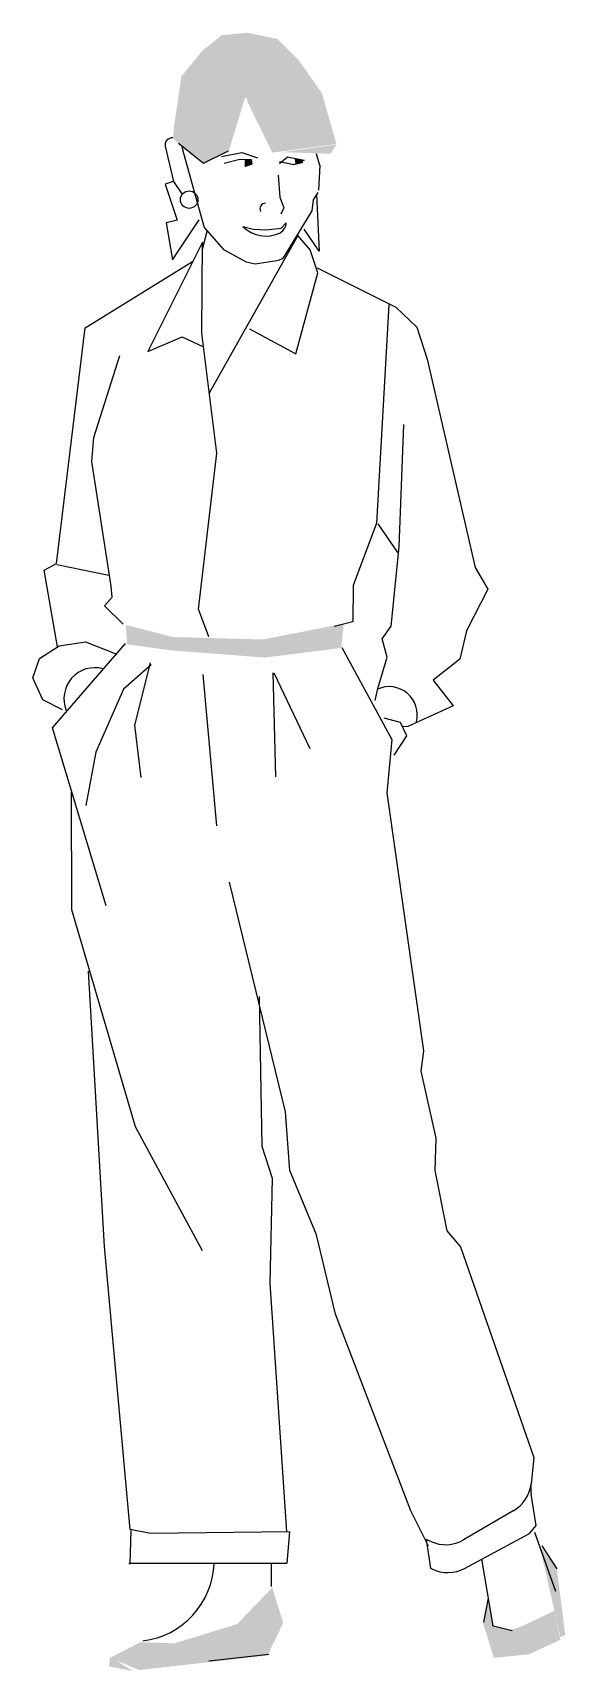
# Model space of a CAD drawing. Header units: millimetres. Extents: x -1583.08 to -1582.51, y 1861.46 to 1863.2.
import ezdxf

# ---------------------------------------------------------------- set-up
doc = ezdxf.new("R2010")
doc.units = ezdxf.units.MM
doc.header["$LTSCALE"] = 10
doc.layers.add('Humanos', color=2, linetype='Continuous')

msp = doc.modelspace()

# ---------------------------------------------------------------- linework, layer by layer
at = {"layer": 'Humanos'}
for p, q in [((-1582.9229, 1863.0822), (-1582.8965, 1863.0612)), ((-1582.9371, 1863.0789), (-1582.9283, 1863.0417)), ((-1582.9196, 1863.0779), (-1582.8959, 1862.9929)), ((-1582.8965, 1863.0612), (-1582.8699, 1863.0741)), ((-1582.8776, 1863.0681), (-1582.8558, 1863.0722)), ((-1582.8745, 1863.0611), (-1582.8579, 1863.0654)), ((-1582.8579, 1863.0654), (-1582.846, 1863.0648)), ((-1582.8558, 1863.0722), (-1582.8391, 1863.0666)), ((-1582.846, 1863.0648), (-1582.8453, 1863.0598)), ((-1582.816, 1863.0607), (-1582.8073, 1863.0677)), ((-1582.8073, 1863.0677), (-1582.7898, 1863.0642)), ((-1582.7898, 1863.0642), (-1582.8009, 1863.0594)), ((-1582.7732, 1863.0586), (-1582.7768, 1863.071)), ((-1582.8173, 1863.0482), (-1582.8155, 1863.0251)), ((-1582.8009, 1863.0594), (-1582.816, 1863.0624)), ((-1582.7741, 1863.0324), (-1582.7729, 1863.0588)), ((-1582.9288, 1863.0416), (-1582.9371, 1863.0386)), ((-1582.9371, 1863.0386), (-1582.9246, 1863.0006)), ((-1582.9283, 1863.0417), (-1582.9194, 1863.0284)), ((-1582.7799, 1863.0221), (-1582.7748, 1863.0298)), ((-1582.8155, 1863.0251), (-1582.8115, 1863.0136)), ((-1582.8115, 1863.0136), (-1582.8146, 1863.0071)), ((-1582.7812, 1863.0105), (-1582.7799, 1863.0221)), ((-1582.7766, 1863.0277), (-1582.7737, 1862.9677)), ((-1582.9246, 1863.0006), (-1582.9362, 1862.9978)), ((-1582.9362, 1862.9978), (-1582.9293, 1862.9584)), ((-1582.9293, 1862.9584), (-1582.9011, 1863.0011)), ((-1582.814, 1862.9921), (-1582.8087, 1862.9977)), ((-1582.8098, 1862.9636), (-1582.7812, 1863.0105)), ((-1582.8975, 1862.9772), (-1582.9557, 1862.8615)), ((-1582.8984, 1862.8808), (-1582.8975, 1862.9772)), ((-1582.8929, 1862.9887), (-1582.898, 1862.9695)), ((-1582.8959, 1862.9929), (-1582.8754, 1862.9694)), ((-1582.7965, 1862.9845), (-1582.8904, 1862.8171)), ((-1582.8549, 1862.9939), (-1582.844, 1862.9909)), ((-1582.844, 1862.9909), (-1582.8306, 1862.9903)), ((-1582.8306, 1862.9903), (-1582.814, 1862.9921)), ((-1582.7833, 1862.9692), (-1582.7965, 1862.9845)), ((-1582.7737, 1862.9677), (-1582.7899, 1862.9911)), ((-1582.8754, 1862.9694), (-1582.8513, 1862.9564)), ((-1582.7753, 1862.9446), (-1582.7833, 1862.9692)), ((-1583.0221, 1862.8865), (-1582.9083, 1862.9566)), ((-1582.8513, 1862.9564), (-1582.8418, 1862.9543)), ((-1582.8418, 1862.9543), (-1582.8186, 1862.9578)), ((-1582.7986, 1862.8589), (-1582.7753, 1862.9446)), ((-1582.7761, 1862.9502), (-1582.6924, 1862.9083)), ((-1582.7001, 1862.9109), (-1582.713, 1862.6792)), ((-1582.6924, 1862.9083), (-1582.6704, 1862.8873)), ((-1583.0523, 1862.6365), (-1583.0221, 1862.8865)), ((-1582.9557, 1862.8615), (-1582.9193, 1862.8769)), ((-1582.9193, 1862.8769), (-1582.8966, 1862.8663)), ((-1582.8825, 1862.7537), (-1582.8984, 1862.8808)), ((-1582.8478, 1862.8855), (-1582.7986, 1862.8589)), ((-1582.6704, 1862.8873), (-1582.6593, 1862.8532)), ((-1583.0128, 1862.7701), (-1582.9853, 1862.8572)), ((-1582.6593, 1862.8532), (-1582.6085, 1862.6322)), ((-1583.015, 1862.7446), (-1583.0128, 1862.7701)), ((-1582.689, 1862.6542), (-1582.6839, 1862.7838)), ((-1582.902, 1862.5881), (-1582.8825, 1862.7537)), ((-1582.9946, 1862.6124), (-1583.015, 1862.7446)), ((-1582.713, 1862.6792), (-1582.7378, 1862.6133)), ((-1582.7116, 1862.6788), (-1582.6907, 1862.6482)), ((-1582.6976, 1862.5701), (-1582.689, 1862.6542)), ((-1583.0657, 1862.6295), (-1583.0523, 1862.6365)), ((-1583.0515, 1862.5483), (-1583.0657, 1862.6295)), ((-1583.0521, 1862.6356), (-1582.9969, 1862.6241)), ((-1582.6085, 1862.6322), (-1582.5951, 1862.6094)), ((-1582.9935, 1862.6007), (-1582.9946, 1862.6124)), ((-1582.7378, 1862.6133), (-1582.7382, 1862.5748)), ((-1583.0015, 1862.5917), (-1582.9935, 1862.6007)), ((-1582.5951, 1862.6094), (-1582.6175, 1862.5651)), ((-1582.9819, 1862.5723), (-1583.0015, 1862.5917)), ((-1582.8909, 1862.5588), (-1582.902, 1862.5881)), ((-1582.7382, 1862.5748), (-1582.7579, 1862.5699)), ((-1582.7072, 1862.5566), (-1582.6976, 1862.5701)), ((-1582.6175, 1862.5651), (-1582.6246, 1862.5352)), ((-1583.0706, 1862.5358), (-1583.0496, 1862.5491)), ((-1583.0567, 1862.4622), (-1582.9794, 1862.5516)), ((-1583.0496, 1862.5491), (-1583.0218, 1862.5536)), ((-1583.0218, 1862.5536), (-1582.9884, 1862.5406)), ((-1582.7497, 1862.5474), (-1582.6968, 1862.4499)), ((-1582.7016, 1862.5372), (-1582.7072, 1862.5566)), ((-1583.0777, 1862.5155), (-1583.0706, 1862.5358)), ((-1582.952, 1862.5292), (-1582.9815, 1862.5033)), ((-1582.953, 1862.5313), (-1582.9697, 1862.465)), ((-1582.7115, 1862.504), (-1582.7016, 1862.5372)), ((-1582.6246, 1862.5352), (-1582.6529, 1862.5127)), ((-1583.067, 1862.4921), (-1583.0777, 1862.5155)), ((-1582.8973, 1862.5188), (-1582.8828, 1862.3583)), ((-1582.823, 1862.5208), (-1582.8201, 1862.4105)), ((-1582.822, 1862.5205), (-1582.7838, 1862.4403)), ((-1582.6529, 1862.5127), (-1582.6317, 1862.4858)), ((-1583.0461, 1862.4813), (-1583.067, 1862.4921)), ((-1582.9815, 1862.5033), (-1583.0106, 1862.4367)), ((-1582.7144, 1862.4913), (-1582.7115, 1862.504)), ((-1582.6317, 1862.4858), (-1582.6798, 1862.4636)), ((-1582.9998, 1862.2735), (-1583.0567, 1862.4622)), ((-1582.9697, 1862.465), (-1582.9631, 1862.4096)), ((-1582.6877, 1862.4681), (-1582.7048, 1862.4727)), ((-1582.6809, 1862.454), (-1582.6877, 1862.4681)), ((-1582.6798, 1862.4636), (-1582.6849, 1862.4633)), ((-1582.6968, 1862.4499), (-1582.7022, 1862.3933)), ((-1582.6944, 1862.4334), (-1582.6809, 1862.454)), ((-1583.0106, 1862.4367), (-1583.0214, 1862.3799)), ((-1583.0361, 1862.2693), (-1583.0367, 1862.3942)), ((-1582.7022, 1862.3933), (-1582.6633, 1862.1197)), ((-1582.8095, 1862.0553), (-1582.8688, 1862.2986)), ((-1582.9685, 1862.0394), (-1583.0361, 1862.2693)), ((-1583.0017, 1861.9124), (-1583.0187, 1862.2042)), ((-1582.8342, 1862.0184), (-1582.8373, 1862.1774)), ((-1582.6633, 1862.1197), (-1582.6659, 1862.0982)), ((-1582.6659, 1862.0982), (-1582.6501, 1862.0272)), ((-1582.8976, 1861.9079), (-1582.9685, 1862.0394)), ((-1582.805, 1861.9931), (-1582.8095, 1862.0553)), ((-1582.6501, 1862.0272), (-1582.651, 1861.9928)), ((-1582.8232, 1861.9845), (-1582.8342, 1862.0184)), ((-1582.7768, 1861.9249), (-1582.805, 1861.9931)), ((-1582.651, 1861.9928), (-1582.6385, 1861.9289)), ((-1582.8257, 1861.8736), (-1582.8232, 1861.9845)), ((-1582.7565, 1861.8408), (-1582.7768, 1861.9249)), ((-1582.6385, 1861.9289), (-1582.6241, 1861.9121)), ((-1582.9744, 1861.6124), (-1583.0017, 1861.9124)), ((-1582.6241, 1861.9121), (-1582.546, 1861.6885)), ((-1582.8083, 1861.6097), (-1582.8257, 1861.8736)), ((-1582.6768, 1861.6321), (-1582.7565, 1861.8408)), ((-1582.546, 1861.6885), (-1582.5491, 1861.6607)), ((-1582.5438, 1861.6167), (-1582.549, 1861.6497)), ((-1582.6578, 1861.5947), (-1582.6768, 1861.6321)), ((-1582.5674, 1861.6325), (-1582.6207, 1861.6013)), ((-1582.9737, 1861.6112), (-1582.9748, 1861.5755)), ((-1582.9526, 1861.6081), (-1582.9744, 1861.6124)), ((-1582.8055, 1861.6097), (-1582.9526, 1861.6081)), ((-1582.8055, 1861.6097), (-1582.808, 1861.5767)), ((-1582.6196, 1861.5711), (-1582.5508, 1861.608)), ((-1582.5508, 1861.608), (-1582.5438, 1861.6167)), ((-1582.5456, 1861.6096), (-1582.5233, 1861.5471)), ((-1582.6554, 1861.5997), (-1582.6602, 1861.6019)), ((-1582.6602, 1861.6019), (-1582.6557, 1861.5713)), ((-1582.5213, 1861.5708), (-1582.5373, 1861.5949)), ((-1582.9758, 1861.5767), (-1582.808, 1861.5767)), ((-1582.8248, 1861.5763), (-1582.8248, 1861.5519)), ((-1582.6557, 1861.5713), (-1582.6544, 1861.5707)), ((-1582.6016, 1861.5807), (-1582.5895, 1861.5103)), ((-1582.5947, 1861.5396), (-1582.5997, 1861.514)), ((-1582.569, 1861.505), (-1582.5902, 1861.5103)), ((-1582.8274, 1861.4799), (-1582.8909, 1861.4728))]:
    msp.add_line(p, q, dxfattribs=at)
msp.add_circle((-1582.9118, 1863.0224), 0.00927, dxfattribs=at)
for centre, radius, start, end in [((-1582.93, 1863.0805), 0.0073, 83.2852, 192.7404), ((-1582.8305, 1863.0125), 0.00621, 92.7263, 205.3462), ((-1582.8226, 1862.9989), 0.0139, 303.3035, 355.0891), ((-1582.8302, 1863.0191), 0.0353, 225.4901, 295.4686), ((-1582.8205, 1862.9701), 0.0125, 278.6743, 328.627), ((-1583.0118, 1862.4933), 0.0328, 74.7073, 202.4453), ((-1582.6996, 1862.4762), 0.0298, 345.5024, 114.1856), ((-1582.5864, 1861.6648), 0.0375, 300.3093, 353.749), ((-1582.5119, 1861.6555), 0.0375, 173.749, 188.9671), ((-1582.6396, 1861.6337), 0.0375, 245.0787, 300.3093), ((-1582.9714, 1861.5798), 0.0862, 276.9418, 357.7138), ((-1582.6373, 1861.6041), 0.0375, 242.9656, 298.2739)]:
    msp.add_arc(centre, radius, start, end, dxfattribs=at)
for points in [[(-1582.8531, 1863.1287), (-1582.8775, 1863.1967), (-1582.8698, 1863.0735), (-1582.898, 1863.18)], [(-1582.8518, 1863.13), (-1582.8505, 1863.1993), (-1582.8531, 1863.1287), (-1582.8775, 1863.1967)], [(-1582.8518, 1863.13), (-1582.8184, 1863.1929), (-1582.8518, 1863.13), (-1582.8505, 1863.1993)], [(-1582.8505, 1863.13), (-1582.7953, 1863.1698), (-1582.8518, 1863.13), (-1582.8184, 1863.1929)], [(-1582.8698, 1863.0735), (-1582.898, 1863.18), (-1582.8967, 1863.0619), (-1582.9199, 1863.1531)], [(-1582.8505, 1863.1274), (-1582.7709, 1863.1351), (-1582.8505, 1863.13), (-1582.7953, 1863.1698)], [(-1582.8967, 1863.0619), (-1582.9199, 1863.1531), (-1582.9211, 1863.0799), (-1582.9276, 1863.1017)], [(-1582.8236, 1863.0722), (-1582.7555, 1863.0812), (-1582.8505, 1863.1274), (-1582.7709, 1863.1351)], [(-1582.9211, 1863.0799), (-1582.9276, 1863.1017), (-1582.9288, 1863.0876)], [(-1582.853, 1863.0648), (-1582.8468, 1863.0648), (-1582.853, 1863.0568), (-1582.845, 1863.0594)], [(-1582.8131, 1863.0727), (-1582.7617, 1863.071), (-1582.7555, 1863.0807)], [(-1582.7998, 1863.0656), (-1582.7909, 1863.0648), (-1582.7989, 1863.0594), (-1582.7909, 1863.0612)], [(-1582.9314, 1862.5445), (-1582.9288, 1862.5586), (-1582.9776, 1862.5509), (-1582.9789, 1862.5714)], [(-1582.7504, 1862.547), (-1582.7478, 1862.5727), (-1582.8313, 1862.5368), (-1582.8338, 1862.556)], [(-1582.8313, 1862.5368), (-1582.8338, 1862.556), (-1582.9314, 1862.5445), (-1582.9288, 1862.5586)], [(-1582.5398, 1861.5943), (-1582.5218, 1861.5712), (-1582.518, 1861.498), (-1582.5128, 1861.5006)], [(-1582.8236, 1861.5507), (-1582.812, 1861.5134), (-1582.8608, 1861.5121), (-1582.8287, 1861.4787)], [(-1582.5886, 1861.5096), (-1582.6001, 1861.5134), (-1582.595, 1861.5352)], [(-1582.5244, 1861.5263), (-1582.518, 1861.4954), (-1582.5591, 1861.5096), (-1582.5514, 1861.48)], [(-1582.8608, 1861.5121), (-1582.8287, 1861.4787), (-1582.9276, 1861.4916), (-1582.9648, 1861.4633)], [(-1582.5706, 1861.5057), (-1582.5886, 1861.4762), (-1582.5886, 1861.5096), (-1582.6001, 1861.5134)], [(-1582.5591, 1861.5096), (-1582.5514, 1861.48), (-1582.5706, 1861.5057), (-1582.5886, 1861.4762)], [(-1582.9276, 1861.4916), (-1582.9648, 1861.4633), (-1582.9635, 1861.4929), (-1582.9956, 1861.4762)], [(-1582.9956, 1861.4775), (-1582.9969, 1861.4672), (-1582.9712, 1861.4621)]]:
    msp.add_solid(points, dxfattribs=at)

doc.saveas('drawing.dxf')
